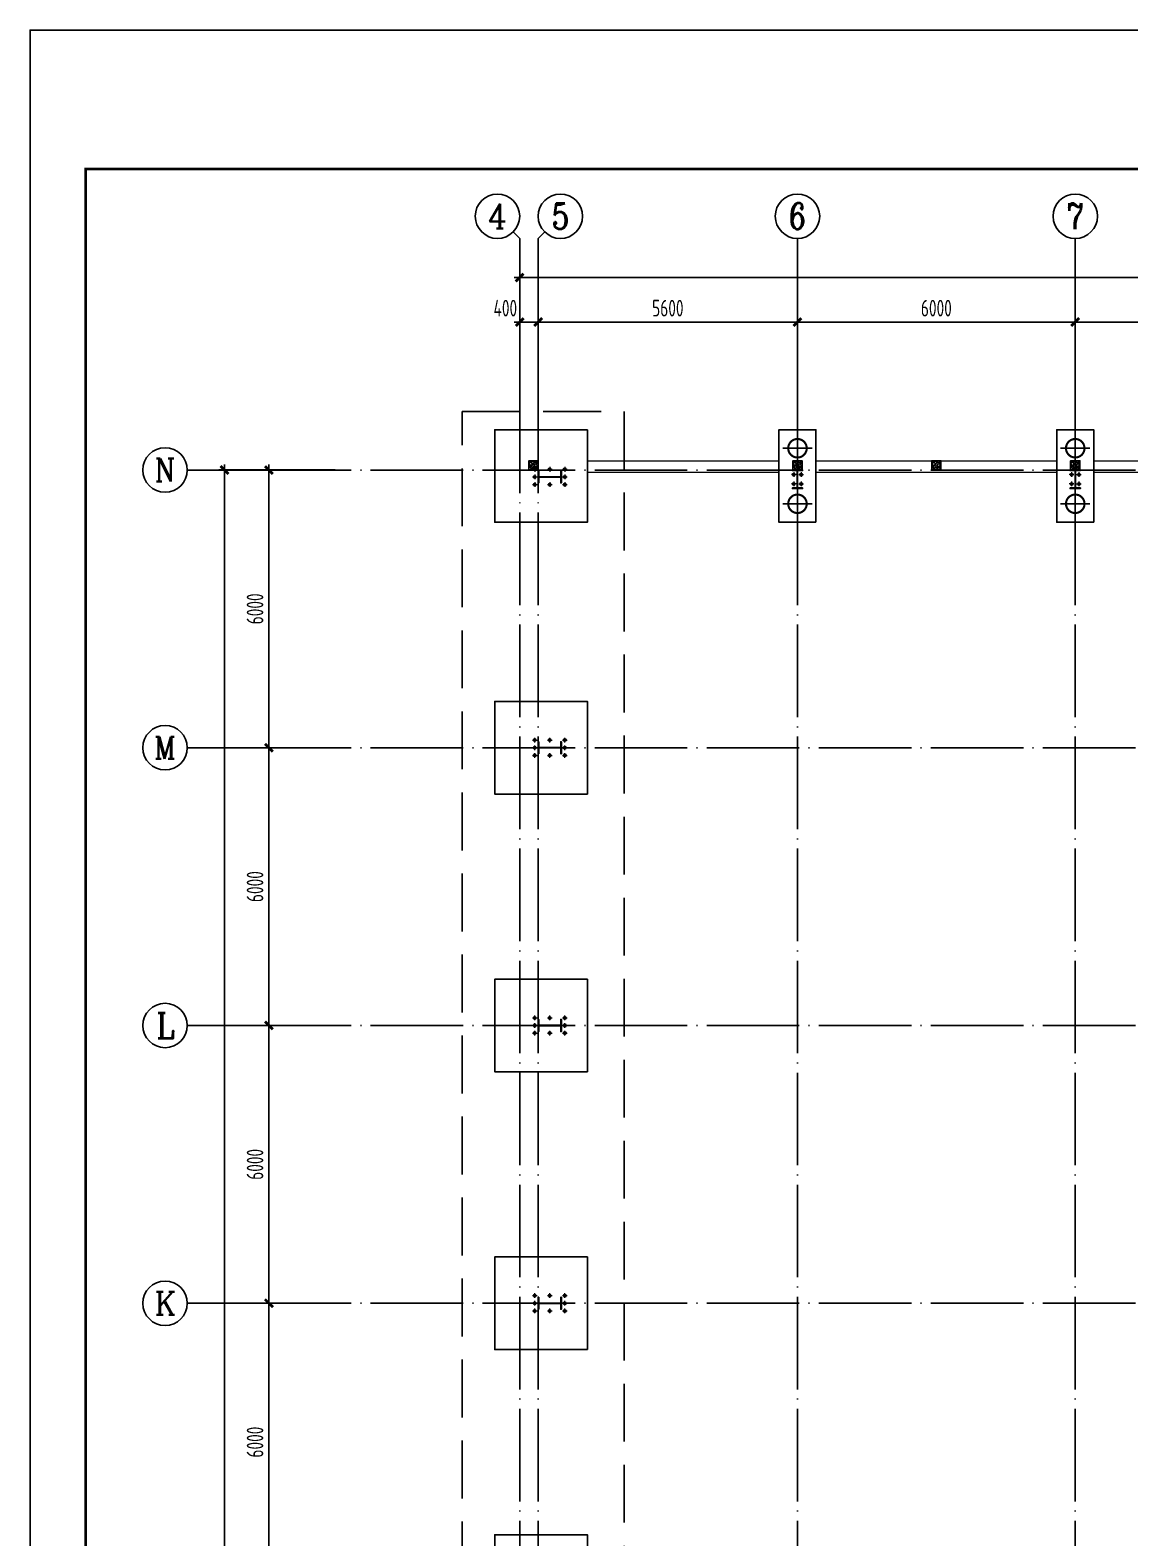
# Model space of a CAD drawing. Extents: x -1389621 to 57380, y -92505 to 283644.
# Drawn here: x -1314052 to -1290299, y 216049 to 248618 of the extents above; entities that cross this region are included whole.
import ezdxf
from ezdxf.enums import TextEntityAlignment as Align

# ---------------------------------------------------------------- set-up
doc = ezdxf.new("R2010")
doc.units = 0
doc.header["$LTSCALE"] = 100
doc.header["$MEASUREMENT"] = 0
for name, pattern in [('CENTERX2', [101.6, 63.5, -12.7, 12.7, -12.7]), ('DASH', [0.35, 0.25, -0.1]), ('DOTE', [2.42, 2, -0.2, 0.02, -0.2])]:
    doc.linetypes.add(name, pattern=pattern)
doc.layers.get('0').update_dxf_attribs({"linetype": 'CONTINUOUS'})
doc.layers.get('Defpoints').update_dxf_attribs({"linetype": 'CONTINUOUS'})
for name, color, linetype in [('11000', 4, 'CONTINUOUS'), ('708', 2, 'CONTINUOUS'), ('AXIS', 3, 'CONTINUOUS'), ('AXIS_TEXT', 7, 'CONTINUOUS'), ('BORDER', 7, 'CONTINUOUS'), ('DIM', 3, 'CONTINUOUS'), ('DOTE', 1, 'DOTE'), ('单桩', 6, 'CONTINUOUS'), ('承台', 2, 'CONTINUOUS'), ('柱子', 3, 'CONTINUOUS'), ('标注', 4, 'CONTINUOUS')]:
    doc.layers.add(name, color=color, linetype=linetype)
doc.layers.add('HATCH', color=254, linetype='CONTINUOUS', lineweight=0)
doc.layers.add('轴线', color=1, linetype='CENTERX2', lineweight=13)
doc.styles.add('_TCH_AXIS', font='COMPLEX', dxfattribs={"bigfont": 'GBCBIG'})
doc.styles.add('COMPLEX', font='COMPLEX')
doc.styles.add('DIM_FONT', font='SIMPLEX', dxfattribs={"width": 0.7, "bigfont": 'GBCBIG'})
doc.styles.add('TSSD_Dimension', font='tssdeng.shx', dxfattribs={"width": 0.7, "bigfont": 'hztxt.shx'})
doc.dimstyles.new('TSSD_100_100', dxfattribs={"dimtxt": 300, "dimasz": 100, "dimexe": 100, "dimexo": 250, "dimgap": 100, "dimtad": 1, "dimdec": 0, "dimzin": 0, "dimdsep": 46, "dimtxsty": 'TSSD_Dimension', "dimblk": 'ARCHTICK', "dimblk1": 'ARCHTICK', "dimblk2": 'ARCHTICK', "dimcen": 0, "dimdle": 100, "dimclrt": 7, "dimadec": 0, "dimazin": 0, "dimtfac": 1, "dimtdec": 0, "dimtix": 1, "dimtmove": 2, "dimatfit": 3, "dimfxl": 0, "dimtolj": 1, "dimtzin": 0, "dimarcsym": 0})

# ---------------------------------------------------------------- blocks, each defined once
blk = doc.blocks.new('_ArchTick')
at = {"color": 0, "linetype": 'ByBlock'}
blk.add_lwpolyline([(-0.71, -0.71, 0.5, 0.5, 0), (0.71, 0.71, 0.5, 0.5, 0)], format="xyseb", dxfattribs=at)
blk = doc.blocks.new('*D1602')
at = {"layer": 'Defpoints', "color": 0, "ltscale": 100}
for p in [(-1308894, 221117), (-1307400, 221117), (-1307400, 215117)]:
    blk.add_point(p, dxfattribs=at)
at = {"layer": 'DIM', "color": 0, "lineweight": -2, "ltscale": 100}
for p, q in [((-1308894, 214997), (-1308894, 221237)), ((-1307700, 221117), (-1309014, 221117)), ((-1307700, 215117), (-1309014, 215117))]:
    blk.add_line(p, q, dxfattribs=at)
at = {"layer": 'DIM', "color": 0, "lineweight": -2, "ltscale": 100, "xscale": 120, "yscale": 120, "zscale": 120}
for p, rotation in [((-1308894, 221117), 90), ((-1308894, 215117), 270)]:
    blk.add_blockref('_ArchTick', p, dxfattribs=dict(at, rotation=rotation))
at = {"layer": 'DIM', "color": 7, "ltscale": 100, "insert": (-1309194, 218117), "char_height": 360, "attachment_point": 5, "rotation": 90, "style": 'TSSD_Dimension'}
blk.add_mtext('\\A1;6000', dxfattribs=at)
blk = doc.blocks.new('*D1603')
at = {"layer": 'Defpoints', "color": 0, "ltscale": 100}
for p in [(-1308894, 227117), (-1307400, 227117), (-1307400, 221117)]:
    blk.add_point(p, dxfattribs=at)
at = {"layer": 'DIM', "color": 0, "lineweight": -2, "ltscale": 100}
for p, q in [((-1307700, 227117), (-1309014, 227117)), ((-1308894, 220997), (-1308894, 227237)), ((-1307700, 221117), (-1309014, 221117))]:
    blk.add_line(p, q, dxfattribs=at)
at = {"layer": 'DIM', "color": 0, "lineweight": -2, "ltscale": 100, "xscale": 120, "yscale": 120, "zscale": 120}
for p, rotation in [((-1308894, 227117), 90), ((-1308894, 221117), 270)]:
    blk.add_blockref('_ArchTick', p, dxfattribs=dict(at, rotation=rotation))
at = {"layer": 'DIM', "color": 7, "ltscale": 100, "insert": (-1309194, 224117), "char_height": 360, "attachment_point": 5, "rotation": 90, "style": 'TSSD_Dimension'}
blk.add_mtext('\\A1;6000', dxfattribs=at)
blk = doc.blocks.new('*D1604')
at = {"layer": 'Defpoints', "color": 0, "ltscale": 100}
for p in [(-1308894, 233117), (-1307400, 233117), (-1307400, 227117)]:
    blk.add_point(p, dxfattribs=at)
at = {"layer": 'DIM', "color": 0, "lineweight": -2, "ltscale": 100}
for p, q in [((-1308894, 226997), (-1308894, 233237)), ((-1307700, 233117), (-1309014, 233117)), ((-1307700, 227117), (-1309014, 227117))]:
    blk.add_line(p, q, dxfattribs=at)
at = {"layer": 'DIM', "color": 0, "lineweight": -2, "ltscale": 100, "xscale": 120, "yscale": 120, "zscale": 120}
for p, rotation in [((-1308894, 233117), 90), ((-1308894, 227117), 270)]:
    blk.add_blockref('_ArchTick', p, dxfattribs=dict(at, rotation=rotation))
at = {"layer": 'DIM', "color": 7, "ltscale": 100, "insert": (-1309194, 230117), "char_height": 360, "attachment_point": 5, "rotation": 90, "style": 'TSSD_Dimension'}
blk.add_mtext('\\A1;6000', dxfattribs=at)
blk = doc.blocks.new('*D1605')
at = {"layer": 'Defpoints', "color": 0, "ltscale": 100}
for p in [(-1308894, 239117), (-1307400, 239117), (-1307400, 233117)]:
    blk.add_point(p, dxfattribs=at)
at = {"layer": 'DIM', "color": 0, "lineweight": -2, "ltscale": 100}
for p, q in [((-1307700, 239117), (-1309014, 239117)), ((-1308894, 232997), (-1308894, 239237)), ((-1307700, 233117), (-1309014, 233117))]:
    blk.add_line(p, q, dxfattribs=at)
at = {"layer": 'DIM', "color": 0, "lineweight": -2, "ltscale": 100, "xscale": 120, "yscale": 120, "zscale": 120}
for p, rotation in [((-1308894, 239117), 90), ((-1308894, 233117), 270)]:
    blk.add_blockref('_ArchTick', p, dxfattribs=dict(at, rotation=rotation))
at = {"layer": 'DIM', "color": 7, "ltscale": 100, "insert": (-1309194, 236117), "char_height": 360, "attachment_point": 5, "rotation": 90, "style": 'TSSD_Dimension'}
blk.add_mtext('\\A1;6000', dxfattribs=at)
blk = doc.blocks.new('*D1606')
at = {"layer": 'Defpoints', "color": 0, "ltscale": 100}
for p in [(-1309854, 239117), (-1307160, 239117), (-1307160, 167117)]:
    blk.add_point(p, dxfattribs=at)
at = {"layer": 'DIM', "color": 0, "lineweight": -2, "ltscale": 100}
for p, q in [((-1307460, 239117), (-1309974, 239117)), ((-1309854, 166997), (-1309854, 239237)), ((-1307460, 167117), (-1309974, 167117))]:
    blk.add_line(p, q, dxfattribs=at)
at = {"layer": 'DIM', "color": 0, "lineweight": -2, "ltscale": 100, "xscale": 120, "yscale": 120, "zscale": 120}
for p, rotation in [((-1309854, 239117), 90), ((-1309854, 167117), 270)]:
    blk.add_blockref('_ArchTick', p, dxfattribs=dict(at, rotation=rotation))
at = {"layer": 'DIM', "color": 7, "ltscale": 100, "insert": (-1310154, 203117), "char_height": 360, "attachment_point": 5, "rotation": 90, "style": 'TSSD_Dimension'}
blk.add_mtext('\\A1;72000', dxfattribs=at)
blk = doc.blocks.new('*D1628')
at = {"layer": 'Defpoints', "color": 0, "ltscale": 100}
for p in [(-1297478, 242313), (-1303078, 240617), (-1297478, 240617)]:
    blk.add_point(p, dxfattribs=at)
at = {"layer": 'DIM', "color": 0, "lineweight": -2, "ltscale": 100}
for p, q in [((-1303078, 240917), (-1303078, 242433)), ((-1297478, 240917), (-1297478, 242433)), ((-1303198, 242313), (-1297358, 242313))]:
    blk.add_line(p, q, dxfattribs=at)
at = {"layer": 'DIM', "color": 0, "lineweight": -2, "ltscale": 100, "xscale": 120, "yscale": 120, "zscale": 120, "rotation": 180}
blk.add_blockref('_ArchTick', (-1303078, 242313), dxfattribs=at)
at = {"layer": 'DIM', "color": 0, "lineweight": -2, "ltscale": 100, "xscale": 120, "yscale": 120, "zscale": 120}
blk.add_blockref('_ArchTick', (-1297478, 242313), dxfattribs=at)
at = {"layer": 'DIM', "color": 7, "ltscale": 100, "insert": (-1300278, 242613), "char_height": 360, "attachment_point": 5, "style": 'TSSD_Dimension'}
blk.add_mtext('\\A1;5600', dxfattribs=at)
blk = doc.blocks.new('*D1629')
at = {"layer": 'Defpoints', "color": 0, "ltscale": 100}
for p in [(-1291478, 242313), (-1297478, 240617), (-1291478, 240617)]:
    blk.add_point(p, dxfattribs=at)
at = {"layer": 'DIM', "color": 0, "lineweight": -2, "ltscale": 100}
for p, q in [((-1297478, 240917), (-1297478, 242433)), ((-1291478, 240917), (-1291478, 242433)), ((-1297598, 242313), (-1291358, 242313))]:
    blk.add_line(p, q, dxfattribs=at)
at = {"layer": 'DIM', "color": 0, "lineweight": -2, "ltscale": 100, "xscale": 120, "yscale": 120, "zscale": 120, "rotation": 180}
blk.add_blockref('_ArchTick', (-1297478, 242313), dxfattribs=at)
at = {"layer": 'DIM', "color": 0, "lineweight": -2, "ltscale": 100, "xscale": 120, "yscale": 120, "zscale": 120}
blk.add_blockref('_ArchTick', (-1291478, 242313), dxfattribs=at)
at = {"layer": 'DIM', "color": 7, "ltscale": 100, "insert": (-1294478, 242613), "char_height": 360, "attachment_point": 5, "style": 'TSSD_Dimension'}
blk.add_mtext('\\A1;6000', dxfattribs=at)
blk = doc.blocks.new('*D1630')
at = {"layer": 'Defpoints', "color": 0, "ltscale": 100}
for p in [(-1285478, 242313), (-1291478, 240617), (-1285478, 240617)]:
    blk.add_point(p, dxfattribs=at)
at = {"layer": 'DIM', "color": 0, "lineweight": -2, "ltscale": 100}
for p, q in [((-1291478, 240917), (-1291478, 242433)), ((-1285478, 240917), (-1285478, 242433)), ((-1291598, 242313), (-1285358, 242313))]:
    blk.add_line(p, q, dxfattribs=at)
at = {"layer": 'DIM', "color": 0, "lineweight": -2, "ltscale": 100, "xscale": 120, "yscale": 120, "zscale": 120, "rotation": 180}
blk.add_blockref('_ArchTick', (-1291478, 242313), dxfattribs=at)
at = {"layer": 'DIM', "color": 0, "lineweight": -2, "ltscale": 100, "xscale": 120, "yscale": 120, "zscale": 120}
blk.add_blockref('_ArchTick', (-1285478, 242313), dxfattribs=at)
at = {"layer": 'DIM', "color": 7, "ltscale": 100, "insert": (-1288478, 242613), "char_height": 360, "attachment_point": 5, "style": 'TSSD_Dimension'}
blk.add_mtext('\\A1;6000', dxfattribs=at)
blk = doc.blocks.new('*D1634')
at = {"layer": 'Defpoints', "color": 0, "ltscale": 100}
for p in [(-1267478, 243273), (-1303478, 240377), (-1267478, 240377)]:
    blk.add_point(p, dxfattribs=at)
at = {"layer": 'DIM', "color": 0, "lineweight": -2, "ltscale": 100}
for p, q in [((-1303478, 240677), (-1303478, 243393)), ((-1267478, 240677), (-1267478, 243393)), ((-1303598, 243273), (-1267358, 243273))]:
    blk.add_line(p, q, dxfattribs=at)
at = {"layer": 'DIM', "color": 0, "lineweight": -2, "ltscale": 100, "xscale": 120, "yscale": 120, "zscale": 120, "rotation": 180}
blk.add_blockref('_ArchTick', (-1303478, 243273), dxfattribs=at)
at = {"layer": 'DIM', "color": 0, "lineweight": -2, "ltscale": 100, "xscale": 120, "yscale": 120, "zscale": 120}
blk.add_blockref('_ArchTick', (-1267478, 243273), dxfattribs=at)
at = {"layer": 'DIM', "color": 7, "ltscale": 100, "insert": (-1285478, 243573), "char_height": 360, "attachment_point": 5, "style": 'TSSD_Dimension'}
blk.add_mtext('\\A1;36000', dxfattribs=at)
blk = doc.blocks.new('_AXISO')
blk.add_circle((0, 0), 0.5)
at = {"layer": 'AXIS_TEXT', "style": 'COMPLEX', "width": 1.041667}
blk.add_attdef('A', text='', height=0.56, dxfattribs=at).set_placement((-0.25, -0.28), (0.25, -0.28), align=Align.FIT)
blk = doc.blocks.new('*D1636')
at = {"layer": 'Defpoints', "color": 0, "ltscale": 100}
for p in [(-1303078, 242313), (-1303478, 240617), (-1303078, 240617)]:
    blk.add_point(p, dxfattribs=at)
at = {"layer": 'DIM', "color": 0, "lineweight": -2, "ltscale": 100}
for p, q in [((-1303478, 240917), (-1303478, 242433)), ((-1303078, 240917), (-1303078, 242433)), ((-1303598, 242313), (-1302958, 242313))]:
    blk.add_line(p, q, dxfattribs=at)
at = {"layer": 'DIM', "color": 0, "lineweight": -2, "ltscale": 100, "xscale": 120, "yscale": 120, "zscale": 120, "rotation": 180}
blk.add_blockref('_ArchTick', (-1303478, 242313), dxfattribs=at)
at = {"layer": 'DIM', "color": 0, "lineweight": -2, "ltscale": 100, "xscale": 120, "yscale": 120, "zscale": 120}
blk.add_blockref('_ArchTick', (-1303078, 242313), dxfattribs=at)
at = {"layer": 'DIM', "color": 7, "ltscale": 100, "insert": (-1303788, 242613), "char_height": 360, "attachment_point": 5, "style": 'TSSD_Dimension'}
blk.add_mtext('\\A1;400', dxfattribs=at)
blk = doc.blocks.new('U_B0HTE')
at = {"layer": '单桩'}
for p, q in [((-269.25, 0), (269.25, 0)), ((0, 269.25), (0, -269.25))]:
    blk.add_line(p, q, dxfattribs=at)
at = {"layer": '单桩', "const_width": 38.5}
blk.add_lwpolyline([(-169.25, 0, 1), (169.25, 0, 1)], format="xyb", close=True, dxfattribs=at)
at = {"style": 'DIM_FONT', "width": 0.8, "flags": 9}
for tag in ['YSIZE', 'XSIZE']:
    blk.add_attdef(tag, (0, 0), '', height=0.5, dxfattribs=at)

msp = doc.modelspace()

# ---------------------------------------------------------------- hatches: boundary and pattern name
h = msp.add_hatch(color=256)
edge = h.paths.add_edge_path()
edge.add_arc((-1303152.845, 239131.717), 26, 0, 360)
h = msp.add_hatch(color=256)
edge = h.paths.add_edge_path()
edge.add_arc((-1302827.845, 239131.717), 26, 0, 360)
h = msp.add_hatch(color=256)
edge = h.paths.add_edge_path()
edge.add_arc((-1302502.845, 239131.717), 26, 0, 360)
h = msp.add_hatch(color=256)
edge = h.paths.add_edge_path()
edge.add_arc((-1303152.845, 238966.717), 26, 0, 360)
h = msp.add_hatch(color=256)
edge = h.paths.add_edge_path()
edge.add_arc((-1303152.845, 238801.717), 26, 0, 360)
h = msp.add_hatch(color=256)
edge = h.paths.add_edge_path()
edge.add_arc((-1302827.845, 238801.717), 26, 0, 360)
h = msp.add_hatch(color=256)
edge = h.paths.add_edge_path()
edge.add_arc((-1302502.845, 238966.717), 26, 0, 360)
h = msp.add_hatch(color=256)
edge = h.paths.add_edge_path()
edge.add_arc((-1302502.845, 238801.717), 26, 0, 360)
h = msp.add_hatch(color=256)
edge = h.paths.add_edge_path()
edge.add_arc((-1297557.845, 239016.717), 26, 0, 360)
h = msp.add_hatch(color=256)
edge = h.paths.add_edge_path()
edge.add_arc((-1297557.845, 238816.717), 26, 0, 360)
h = msp.add_hatch(color=256)
edge = h.paths.add_edge_path()
edge.add_arc((-1297397.845, 239016.717), 26, 0, 360)
h = msp.add_hatch(color=256)
edge = h.paths.add_edge_path()
edge.add_arc((-1297397.845, 238816.717), 26, 0, 360)
h = msp.add_hatch(color=256)
edge = h.paths.add_edge_path()
edge.add_arc((-1291557.845, 239016.717), 26, 0, 360)
h = msp.add_hatch(color=256)
edge = h.paths.add_edge_path()
edge.add_arc((-1291557.845, 238816.717), 26, 0, 360)
h = msp.add_hatch(color=256)
edge = h.paths.add_edge_path()
edge.add_arc((-1291397.845, 239016.717), 26, 0, 360)
h = msp.add_hatch(color=256)
edge = h.paths.add_edge_path()
edge.add_arc((-1291397.845, 238816.717), 26, 0, 360)
h = msp.add_hatch(color=256)
edge = h.paths.add_edge_path()
edge.add_arc((-1303152.845, 233281.717), 26, 0, 360)
h = msp.add_hatch(color=256)
edge = h.paths.add_edge_path()
edge.add_arc((-1302827.845, 233281.717), 26, 0, 360)
h = msp.add_hatch(color=256)
edge = h.paths.add_edge_path()
edge.add_arc((-1302502.845, 233281.717), 26, 0, 360)
h = msp.add_hatch(color=256)
edge = h.paths.add_edge_path()
edge.add_arc((-1303152.845, 233116.717), 26, 0, 360)
h = msp.add_hatch(color=256)
edge = h.paths.add_edge_path()
edge.add_arc((-1303152.845, 232951.717), 26, 0, 360)
h = msp.add_hatch(color=256)
edge = h.paths.add_edge_path()
edge.add_arc((-1302827.845, 232951.717), 26, 0, 360)
h = msp.add_hatch(color=256)
edge = h.paths.add_edge_path()
edge.add_arc((-1302502.845, 233116.717), 26, 0, 360)
h = msp.add_hatch(color=256)
edge = h.paths.add_edge_path()
edge.add_arc((-1302502.845, 232951.717), 26, 0, 360)
h = msp.add_hatch(color=256)
edge = h.paths.add_edge_path()
edge.add_arc((-1303152.845, 227281.717), 26, 0, 360)
h = msp.add_hatch(color=256)
edge = h.paths.add_edge_path()
edge.add_arc((-1303152.845, 227116.717), 26, 0, 360)
h = msp.add_hatch(color=256)
edge = h.paths.add_edge_path()
edge.add_arc((-1302827.845, 227281.717), 26, 0, 360)
h = msp.add_hatch(color=256)
edge = h.paths.add_edge_path()
edge.add_arc((-1302502.845, 227281.717), 26, 0, 360)
h = msp.add_hatch(color=256)
edge = h.paths.add_edge_path()
edge.add_arc((-1302502.845, 227116.717), 26, 0, 360)
h = msp.add_hatch(color=256)
edge = h.paths.add_edge_path()
edge.add_arc((-1303152.845, 226951.717), 26, 0, 360)
h = msp.add_hatch(color=256)
edge = h.paths.add_edge_path()
edge.add_arc((-1302827.845, 226951.717), 26, 0, 360)
h = msp.add_hatch(color=256)
edge = h.paths.add_edge_path()
edge.add_arc((-1302502.845, 226951.717), 26, 0, 360)
h = msp.add_hatch(color=256)
edge = h.paths.add_edge_path()
edge.add_arc((-1303152.845, 221281.717), 26, 0, 360)
h = msp.add_hatch(color=256)
edge = h.paths.add_edge_path()
edge.add_arc((-1302827.845, 221281.717), 26, 0, 360)
h = msp.add_hatch(color=256)
edge = h.paths.add_edge_path()
edge.add_arc((-1302502.845, 221281.717), 26, 0, 360)
h = msp.add_hatch(color=256)
edge = h.paths.add_edge_path()
edge.add_arc((-1303152.845, 221116.717), 26, 0, 360)
h = msp.add_hatch(color=256)
edge = h.paths.add_edge_path()
edge.add_arc((-1303152.845, 220951.717), 26, 0, 360)
h = msp.add_hatch(color=256)
edge = h.paths.add_edge_path()
edge.add_arc((-1302827.845, 220951.717), 26, 0, 360)
h = msp.add_hatch(color=256)
edge = h.paths.add_edge_path()
edge.add_arc((-1302502.845, 221116.717), 26, 0, 360)
h = msp.add_hatch(color=256)
edge = h.paths.add_edge_path()
edge.add_arc((-1302502.845, 220951.717), 26, 0, 360)
at = {"layer": 'HATCH'}
h = msp.add_hatch(dxfattribs=at)
h.set_pattern_fill('ARMORED', color=256, scale=10, style=0)
h.set_pattern_definition([(50, (-676080.907, 272042.854), (71.726018, -6.2752135), [7.5, -82.5]), (355, (-676080.91, 272042.854), (-13.875133, 75.219213), [6, -66]), (100.4514, (-676074.93, 272042.33), (57.850938, 68.943954), [6.374019, -70.114211]), (46.1842, (-676080.91, 272062.85), (106.724105, -16.551901), [11.25, -123.75]), (96.6356, (-676072.01, 272061.48), (93.46627, 97.411787), [9.561029, -105.1713]), (351.1842, (-676080.91, 272062.85), (93.466195, 97.41186), [9, -99]), (21, (-676070.907, 272057.854), (59.690705, -40.261889), [7.5, -82.5]), (326, (-676070.91, 272057.854), (24.331533, 72.5150045), [6, -66]), (71.4514, (-676065.93, 272054.5), (84.022263, 32.25305), [6.374019, -70.114211]), (37.5, (-676080.907, 272042.854), (1.2159855, 33.2893854), [0, -65.2, 0, -67, 0, -66.25]), (7.5, (-676080.907, 272042.854), (26.3069537, 39.4411712), [0, -38.2, 0, -63.7, 0, -25.25]), (327.5, (-676103.207, 272042.854), (53.3822436, -2.2554872), [0, -25, 0, -78, 0, -103.5]), (317.5, (-676113.207, 272042.854), (58.318617, 10.0104982), [0, -32.5, 0, -51.8, 0, -73.5]), (45, (-676080.907, 272042.854), (-35.355339, 35.355339), [])])
h.paths.add_polyline_path([(-1303277.845, 239116.717), (-1303077.845, 239116.717), (-1303077.845, 239316.717), (-1303277.845, 239316.717)])
h = msp.add_hatch(dxfattribs=at)
h.set_pattern_fill('ARMORED', color=256, scale=10, style=0)
h.set_pattern_definition([(50, (-670380.907, 272042.99), (71.726018, -6.2752135), [7.5, -82.5]), (355, (-670380.91, 272042.99), (-13.875133, 75.219213), [6, -66]), (100.4514, (-670374.93, 272042.466), (57.850938, 68.943954), [6.374019, -70.114211]), (46.1842, (-670380.91, 272062.99), (106.724105, -16.551901), [11.25, -123.75]), (96.6356, (-670372.01, 272061.61), (93.46627, 97.411787), [9.561029, -105.1713]), (351.1842, (-670380.91, 272062.99), (93.466195, 97.41186), [9, -99]), (21, (-670370.907, 272057.99), (59.690705, -40.261889), [7.5, -82.5]), (326, (-670370.91, 272057.99), (24.331533, 72.5150045), [6, -66]), (71.4514, (-670365.93, 272054.634), (84.022263, 32.25305), [6.374019, -70.114211]), (37.5, (-670380.907, 272042.99), (1.2159855, 33.2893854), [0, -65.2, 0, -67, 0, -66.25]), (7.5, (-670380.907, 272042.99), (26.3069537, 39.4411712), [0, -38.2, 0, -63.7, 0, -25.25]), (327.5, (-670403.207, 272042.99), (53.3822436, -2.2554872), [0, -25, 0, -78, 0, -103.5]), (317.5, (-670413.207, 272042.99), (58.318617, 10.0104982), [0, -32.5, 0, -51.8, 0, -73.5]), (45, (-670380.907, 272042.99), (-35.355339, 35.355339), [])])
h.paths.add_polyline_path([(-1297577.845, 239116.852), (-1297377.845, 239116.852), (-1297377.845, 239316.852), (-1297577.845, 239316.852)])
h = msp.add_hatch(dxfattribs=at)
h.set_pattern_fill('ARMORED', color=256, scale=10, style=0)
h.set_pattern_definition([(50, (-667380.907, 272042.99), (71.726018, -6.2752135), [7.5, -82.5]), (355, (-667380.91, 272042.99), (-13.875133, 75.219213), [6, -66]), (100.4514, (-667374.93, 272042.466), (57.850938, 68.943954), [6.374019, -70.114211]), (46.1842, (-667380.91, 272062.99), (106.724105, -16.551901), [11.25, -123.75]), (96.6356, (-667372.01, 272061.61), (93.46627, 97.411787), [9.561029, -105.1713]), (351.1842, (-667380.91, 272062.99), (93.466195, 97.41186), [9, -99]), (21, (-667370.907, 272057.99), (59.690705, -40.261889), [7.5, -82.5]), (326, (-667370.91, 272057.99), (24.331533, 72.5150045), [6, -66]), (71.4514, (-667365.93, 272054.634), (84.022263, 32.25305), [6.374019, -70.114211]), (37.5, (-667380.907, 272042.99), (1.2159855, 33.2893854), [0, -65.2, 0, -67, 0, -66.25]), (7.5, (-667380.907, 272042.99), (26.3069537, 39.4411712), [0, -38.2, 0, -63.7, 0, -25.25]), (327.5, (-667403.207, 272042.99), (53.3822436, -2.2554872), [0, -25, 0, -78, 0, -103.5]), (317.5, (-667413.207, 272042.99), (58.318617, 10.0104982), [0, -32.5, 0, -51.8, 0, -73.5]), (45, (-667380.907, 272042.99), (-35.355339, 35.355339), [])])
h.paths.add_polyline_path([(-1294577.845, 239116.852), (-1294377.845, 239116.852), (-1294377.845, 239316.852), (-1294577.845, 239316.852)])
h = msp.add_hatch(dxfattribs=at)
h.set_pattern_fill('ARMORED', color=256, scale=10, style=0)
h.set_pattern_definition([(50, (-664380.907, 272042.99), (71.726018, -6.2752135), [7.5, -82.5]), (355, (-664380.91, 272042.99), (-13.875133, 75.219213), [6, -66]), (100.4514, (-664374.93, 272042.466), (57.850938, 68.943954), [6.374019, -70.114211]), (46.1842, (-664380.91, 272062.99), (106.724105, -16.551901), [11.25, -123.75]), (96.6356, (-664372.01, 272061.61), (93.46627, 97.411787), [9.561029, -105.1713]), (351.1842, (-664380.91, 272062.99), (93.466195, 97.41186), [9, -99]), (21, (-664370.907, 272057.99), (59.690705, -40.261889), [7.5, -82.5]), (326, (-664370.91, 272057.99), (24.331533, 72.5150045), [6, -66]), (71.4514, (-664365.93, 272054.634), (84.022263, 32.25305), [6.374019, -70.114211]), (37.5, (-664380.907, 272042.99), (1.2159855, 33.2893854), [0, -65.2, 0, -67, 0, -66.25]), (7.5, (-664380.907, 272042.99), (26.3069537, 39.4411712), [0, -38.2, 0, -63.7, 0, -25.25]), (327.5, (-664403.207, 272042.99), (53.3822436, -2.2554872), [0, -25, 0, -78, 0, -103.5]), (317.5, (-664413.207, 272042.99), (58.318617, 10.0104982), [0, -32.5, 0, -51.8, 0, -73.5]), (45, (-664380.907, 272042.99), (-35.355339, 35.355339), [])])
h.paths.add_polyline_path([(-1291577.845, 239116.852), (-1291377.845, 239116.852), (-1291377.845, 239316.852), (-1291577.845, 239316.852)])

# ---------------------------------------------------------------- linework, layer by layer
at = {"layer": '11000'}
for centre in [(-1303152.845, 239131.717), (-1302827.845, 239131.717), (-1302502.845, 239131.717), (-1303152.845, 238966.717), (-1303152.845, 238801.717), (-1302827.845, 238801.717), (-1302502.845, 238966.717), (-1302502.845, 238801.717), (-1297557.845, 239016.717), (-1297557.845, 238816.717), (-1297397.845, 239016.717), (-1297397.845, 238816.717), (-1291557.845, 239016.717), (-1291557.845, 238816.717), (-1291397.845, 239016.717), (-1291397.845, 238816.717), (-1303152.845, 233281.717), (-1302827.845, 233281.717), (-1302502.845, 233281.717), (-1303152.845, 233116.717), (-1303152.845, 232951.717), (-1302827.845, 232951.717), (-1302502.845, 233116.717), (-1302502.845, 232951.717), (-1303152.845, 227281.717), (-1303152.845, 227116.717), (-1302827.845, 227281.717), (-1302502.845, 227281.717), (-1302502.845, 227116.717), (-1303152.845, 226951.717), (-1302827.845, 226951.717), (-1302502.845, 226951.717), (-1303152.845, 221281.717), (-1302827.845, 221281.717), (-1302502.845, 221281.717), (-1303152.845, 221116.717), (-1303152.845, 220951.717), (-1302827.845, 220951.717), (-1302502.845, 221116.717), (-1302502.845, 220951.717)]:
    msp.add_circle(centre, 26, dxfattribs=at)
at = {"layer": '708'}
for points in [[(-1303277.845, 239116.717), (-1303077.845, 239116.717), (-1303077.845, 239316.717), (-1303277.845, 239316.717)], [(-1297577.845, 239116.852), (-1297377.845, 239116.852), (-1297377.845, 239316.852), (-1297577.845, 239316.852)], [(-1294577.845, 239116.852), (-1294377.845, 239116.852), (-1294377.845, 239316.852), (-1294577.845, 239316.852)], [(-1291577.845, 239116.852), (-1291377.845, 239116.852), (-1291377.845, 239316.852), (-1291577.845, 239316.852)]]:
    msp.add_lwpolyline(points, close=True, dxfattribs=at)
at = {"layer": 'AXIS'}
for p, q in [((-1303618.434, 244259.196), (-1303477.845, 244118.608)), ((-1303477.845, 240616.717), (-1303477.845, 244118.608)), ((-1302937.256, 244259.196), (-1303077.845, 244118.608)), ((-1303077.845, 240616.717), (-1303077.845, 244118.608)), ((-1297477.845, 240616.717), (-1297477.845, 244118.608)), ((-1291477.845, 240616.717), (-1291477.845, 244118.608)), ((-1307399.842, 239116.717), (-1310657.587, 239116.717)), ((-1307399.842, 233116.717), (-1310657.587, 233116.717)), ((-1307399.842, 227116.717), (-1310657.587, 227116.717)), ((-1307399.842, 221116.717), (-1310657.587, 221116.717))]:
    msp.add_line(p, q, dxfattribs=at)
at = {"layer": 'BORDER'}
msp.add_lwpolyline([(-1314051.508, 147698.469), (-1314051.508, 248618.469), (-1242771.508, 248618.469), (-1242771.508, 147698.469)], close=True, dxfattribs=at)
at = {"layer": 'BORDER', "const_width": 60}
msp.add_lwpolyline([(-1312851.508, 148898.469), (-1312851.508, 245618.469), (-1243971.508, 245618.469), (-1243971.508, 148898.469)], close=True, dxfattribs=at)
at = {"layer": 'DOTE', "linetype": 'DOTE', "ltscale": 10}
for p, q in [((-1303477.845, 240616.717), (-1303477.845, 165616.717)), ((-1303077.845, 240616.717), (-1303077.845, 165616.717)), ((-1297477.845, 240616.717), (-1297477.845, 165616.717)), ((-1291477.845, 240616.717), (-1291477.845, 165616.717)), ((-1265977.845, 239116.717), (-1307399.842, 239116.717)), ((-1265977.845, 233116.717), (-1307399.842, 233116.717)), ((-1265977.845, 227116.717), (-1307399.842, 227116.717)), ((-1265977.845, 221116.717), (-1307399.842, 221116.717))]:
    msp.add_line(p, q, dxfattribs=at)
at = {"layer": 'HATCH', "ltscale": 100}
for p, q in [((-1302015.015, 239316.717), (-1297877.845, 239316.717)), ((-1302015.015, 239066.717), (-1297877.845, 239066.717)), ((-1297077.845, 239316.717), (-1291877.845, 239316.717)), ((-1297077.845, 239066.717), (-1291877.845, 239066.717)), ((-1291077.845, 239316.717), (-1286745.499, 239316.717)), ((-1291077.845, 239066.717), (-1286917.076, 239066.717))]:
    msp.add_line(p, q, dxfattribs=at)
at = {"layer": '承台'}
for points in [[(-1302015.015, 239986.717), (-1304015.015, 239986.717), (-1304015.015, 237986.717), (-1302015.015, 237986.717), (-1302015.015, 239986.717)], [(-1297077.845, 237986.717), (-1297077.845, 239986.717), (-1297877.845, 239986.717), (-1297877.845, 237986.717), (-1297077.845, 237986.717)], [(-1291077.845, 237986.717), (-1291077.845, 239986.717), (-1291877.845, 239986.717), (-1291877.845, 237986.717), (-1291077.845, 237986.717)], [(-1302015.015, 232116.717), (-1304015.015, 232116.717), (-1304015.015, 234116.717), (-1302015.015, 234116.717), (-1302015.015, 232116.717)], [(-1302015.015, 226116.717), (-1304015.015, 226116.717), (-1304015.015, 228116.717), (-1302015.015, 228116.717), (-1302015.015, 226116.717)], [(-1302015.015, 220116.717), (-1304015.015, 220116.717), (-1304015.015, 222116.717), (-1302015.015, 222116.717), (-1302015.015, 220116.717)], [(-1302015.015, 214116.717), (-1304015.015, 214116.717), (-1304015.015, 216116.717), (-1302015.015, 216116.717), (-1302015.015, 214116.717)]]:
    msp.add_lwpolyline(points, dxfattribs=at)
at = {"layer": '柱子', "ltscale": 100}
for points in [[(-1303065.845, 238970.717), (-1303065.845, 239096.717), (-1303077.845, 239096.717), (-1303077.845, 238836.717), (-1303065.845, 238836.717), (-1303065.845, 238962.717), (-1302589.845, 238962.717), (-1302589.845, 238836.717), (-1302577.845, 238836.717), (-1302577.845, 239096.717), (-1302589.845, 239096.717), (-1302589.845, 238970.717)], [(-1297473.845, 238728.717), (-1297367.845, 238728.717), (-1297367.845, 238716.717), (-1297587.845, 238716.717), (-1297587.845, 238728.717), (-1297481.845, 238728.717), (-1297481.845, 239104.717), (-1297587.845, 239104.717), (-1297587.845, 239116.717), (-1297367.845, 239116.717), (-1297367.845, 239104.717), (-1297473.845, 239104.717)], [(-1297473.845, 239104.717), (-1297367.845, 239104.717), (-1297367.845, 239116.717), (-1297587.845, 239116.717), (-1297587.845, 239104.717), (-1297481.845, 239104.717), (-1297481.845, 238728.717), (-1297587.845, 238728.717), (-1297587.845, 238716.717), (-1297367.845, 238716.717), (-1297367.845, 238728.717), (-1297473.845, 238728.717)], [(-1291473.845, 238728.717), (-1291367.845, 238728.717), (-1291367.845, 238716.717), (-1291587.845, 238716.717), (-1291587.845, 238728.717), (-1291481.845, 238728.717), (-1291481.845, 239104.717), (-1291587.845, 239104.717), (-1291587.845, 239116.717), (-1291367.845, 239116.717), (-1291367.845, 239104.717), (-1291473.845, 239104.717)], [(-1291473.845, 239104.717), (-1291367.845, 239104.717), (-1291367.845, 239116.717), (-1291587.845, 239116.717), (-1291587.845, 239104.717), (-1291481.845, 239104.717), (-1291481.845, 238728.717), (-1291587.845, 238728.717), (-1291587.845, 238716.717), (-1291367.845, 238716.717), (-1291367.845, 238728.717), (-1291473.845, 238728.717)], [(-1303065.845, 233112.717), (-1303065.845, 232986.717), (-1303077.845, 232986.717), (-1303077.845, 233246.717), (-1303065.845, 233246.717), (-1303065.845, 233120.717), (-1302589.845, 233120.717), (-1302589.845, 233246.717), (-1302577.845, 233246.717), (-1302577.845, 232986.717), (-1302589.845, 232986.717), (-1302589.845, 233112.717)], [(-1303065.845, 227112.717), (-1303065.845, 226986.717), (-1303077.845, 226986.717), (-1303077.845, 227246.717), (-1303065.845, 227246.717), (-1303065.845, 227120.717), (-1302589.845, 227120.717), (-1302589.845, 227246.717), (-1302577.845, 227246.717), (-1302577.845, 226986.717), (-1302589.845, 226986.717), (-1302589.845, 227112.717)], [(-1303065.845, 221112.717), (-1303065.845, 220986.717), (-1303077.845, 220986.717), (-1303077.845, 221246.717), (-1303065.845, 221246.717), (-1303065.845, 221120.717), (-1302589.845, 221120.717), (-1302589.845, 221246.717), (-1302577.845, 221246.717), (-1302577.845, 220986.717), (-1302589.845, 220986.717), (-1302589.845, 221112.717)]]:
    msp.add_lwpolyline(points, close=True, dxfattribs=at)
at = {"layer": '标注', "linetype": 'DASH', "ltscale": 50}
msp.add_lwpolyline([(-1304721.292, 240377.801), (-1301217.941, 240377.801), (-1301217.941, 166150.517), (-1304721.292, 166150.517)], close=True, dxfattribs=at)
at = {"layer": '轴线'}
for p, q in [((-1303203.845, 239131.717), (-1303101.845, 239131.717)), ((-1303152.845, 239182.717), (-1303152.845, 239080.717)), ((-1302878.845, 239131.717), (-1302776.845, 239131.717)), ((-1302827.845, 239182.717), (-1302827.845, 239080.717)), ((-1302553.845, 239131.717), (-1302451.845, 239131.717)), ((-1302502.845, 239182.717), (-1302502.845, 239080.717)), ((-1297557.845, 239067.717), (-1297557.845, 238965.717)), ((-1297397.845, 239067.717), (-1297397.845, 238965.717)), ((-1291557.845, 239067.717), (-1291557.845, 238965.717)), ((-1291397.845, 239067.717), (-1291397.845, 238965.717)), ((-1303203.845, 238966.717), (-1303101.845, 238966.717)), ((-1303203.845, 238801.717), (-1303101.845, 238801.717)), ((-1303152.845, 239017.717), (-1303152.845, 238915.717)), ((-1303152.845, 238852.717), (-1303152.845, 238750.717)), ((-1302878.845, 238801.717), (-1302776.845, 238801.717)), ((-1302827.845, 238852.717), (-1302827.845, 238750.717)), ((-1302553.845, 238966.717), (-1302451.845, 238966.717)), ((-1302553.845, 238801.717), (-1302451.845, 238801.717)), ((-1302502.845, 239017.717), (-1302502.845, 238915.717)), ((-1302502.845, 238852.717), (-1302502.845, 238750.717)), ((-1297506.845, 239016.717), (-1297608.845, 239016.717)), ((-1297506.845, 238816.717), (-1297608.845, 238816.717)), ((-1297557.845, 238867.717), (-1297557.845, 238765.717)), ((-1297448.845, 239016.717), (-1297346.845, 239016.717)), ((-1297448.845, 238816.717), (-1297346.845, 238816.717)), ((-1297397.845, 238867.717), (-1297397.845, 238765.717)), ((-1291506.845, 239016.717), (-1291608.845, 239016.717)), ((-1291506.845, 238816.717), (-1291608.845, 238816.717)), ((-1291557.845, 238867.717), (-1291557.845, 238765.717)), ((-1291448.845, 239016.717), (-1291346.845, 239016.717)), ((-1291448.845, 238816.717), (-1291346.845, 238816.717)), ((-1291397.845, 238867.717), (-1291397.845, 238765.717)), ((-1303203.845, 233281.717), (-1303101.845, 233281.717)), ((-1303152.845, 233230.717), (-1303152.845, 233332.717)), ((-1302878.845, 233281.717), (-1302776.845, 233281.717)), ((-1302827.845, 233230.717), (-1302827.845, 233332.717)), ((-1302553.845, 233281.717), (-1302451.845, 233281.717)), ((-1302502.845, 233230.717), (-1302502.845, 233332.717)), ((-1303203.845, 233116.717), (-1303101.845, 233116.717)), ((-1303203.845, 232951.717), (-1303101.845, 232951.717)), ((-1303152.845, 233065.717), (-1303152.845, 233167.717)), ((-1303152.845, 232900.717), (-1303152.845, 233002.717)), ((-1302878.845, 232951.717), (-1302776.845, 232951.717)), ((-1302827.845, 232900.717), (-1302827.845, 233002.717)), ((-1302553.845, 233116.717), (-1302451.845, 233116.717)), ((-1302553.845, 232951.717), (-1302451.845, 232951.717)), ((-1302502.845, 233065.717), (-1302502.845, 233167.717)), ((-1302502.845, 232900.717), (-1302502.845, 233002.717)), ((-1303203.845, 227281.717), (-1303101.845, 227281.717)), ((-1303203.845, 227116.717), (-1303101.845, 227116.717)), ((-1303152.845, 227230.717), (-1303152.845, 227332.717)), ((-1303152.845, 227065.717), (-1303152.845, 227167.717)), ((-1302878.845, 227281.717), (-1302776.845, 227281.717)), ((-1302827.845, 227230.717), (-1302827.845, 227332.717)), ((-1302553.845, 227281.717), (-1302451.845, 227281.717)), ((-1302553.845, 227116.717), (-1302451.845, 227116.717)), ((-1302502.845, 227230.717), (-1302502.845, 227332.717)), ((-1302502.845, 227065.717), (-1302502.845, 227167.717)), ((-1303203.845, 226951.717), (-1303101.845, 226951.717)), ((-1303152.845, 226900.717), (-1303152.845, 227002.717)), ((-1302878.845, 226951.717), (-1302776.845, 226951.717)), ((-1302827.845, 226900.717), (-1302827.845, 227002.717)), ((-1302553.845, 226951.717), (-1302451.845, 226951.717)), ((-1302502.845, 226900.717), (-1302502.845, 227002.717)), ((-1303203.845, 221281.717), (-1303101.845, 221281.717)), ((-1303152.845, 221230.717), (-1303152.845, 221332.717)), ((-1303152.845, 221065.717), (-1303152.845, 221167.717)), ((-1302878.845, 221281.717), (-1302776.845, 221281.717)), ((-1302827.845, 221230.717), (-1302827.845, 221332.717)), ((-1302553.845, 221281.717), (-1302451.845, 221281.717)), ((-1302502.845, 221230.717), (-1302502.845, 221332.717)), ((-1302502.845, 221065.717), (-1302502.845, 221167.717)), ((-1303203.845, 221116.717), (-1303101.845, 221116.717)), ((-1303203.845, 220951.717), (-1303101.845, 220951.717)), ((-1303152.845, 220900.717), (-1303152.845, 221002.717)), ((-1302878.845, 220951.717), (-1302776.845, 220951.717)), ((-1302827.845, 220900.717), (-1302827.845, 221002.717)), ((-1302553.845, 221116.717), (-1302451.845, 221116.717)), ((-1302553.845, 220951.717), (-1302451.845, 220951.717)), ((-1302502.845, 220900.717), (-1302502.845, 221002.717))]:
    msp.add_line(p, q, dxfattribs=at)

# ---------------------------------------------------------------- block references
at = {"layer": 'AXIS'}
ref = msp.add_blockref('_AXISO', (-1303957.845, 244598.608), dxfattribs=dict(at, xscale=960, yscale=960, zscale=960))
ref.add_attrib('A', '4', dxfattribs={"layer": 'AXIS_TEXT', "ltscale": 0.5, "height": 534.53, "style": '_TCH_AXIS'}).set_placement((-1304161.476, 244331.343), (-1303754.215, 244331.343), align=Align.FIT)
ref = msp.add_blockref('_AXISO', (-1302597.845, 244598.608), dxfattribs=dict(at, xscale=960, yscale=960, zscale=960))
ref.add_attrib('A', '5', dxfattribs={"layer": 'AXIS_TEXT', "ltscale": 0.5, "height": 559.138, "style": '_TCH_AXIS'}).set_placement((-1302784.224, 244319.039), (-1302411.466, 244319.039), align=Align.FIT)
ref = msp.add_blockref('_AXISO', (-1297477.845, 244598.608), dxfattribs=dict(at, xscale=960, yscale=960, zscale=960))
ref.add_attrib('A', '6', dxfattribs={"layer": 'AXIS_TEXT', "ltscale": 0.5, "height": 559.138, "style": '_TCH_AXIS'}).set_placement((-1297664.224, 244319.039), (-1297291.466, 244319.039), align=Align.FIT)
ref = msp.add_blockref('_AXISO', (-1291477.845, 244598.608), dxfattribs=dict(at, xscale=960, yscale=960, zscale=960))
ref.add_attrib('A', '7', dxfattribs={"layer": 'AXIS_TEXT', "ltscale": 0.5, "height": 559.138, "style": '_TCH_AXIS'}).set_placement((-1291664.224, 244319.039), (-1291291.466, 244319.039), align=Align.FIT)
ref = msp.add_blockref('_AXISO', (-1311137.587, 239116.717), dxfattribs=dict(at, xscale=960, yscale=960, zscale=960))
ref.add_attrib('A', 'N', dxfattribs={"layer": 'AXIS_TEXT', "ltscale": 0.5, "height": 498.312, "style": '_TCH_AXIS'}).set_placement((-1311363.014, 238867.561), (-1310912.161, 238867.561), align=Align.FIT)
ref = msp.add_blockref('_AXISO', (-1311137.587, 233116.717), dxfattribs=dict(at, xscale=960, yscale=960, zscale=960))
ref.add_attrib('A', 'M', dxfattribs={"layer": 'AXIS_TEXT', "ltscale": 0.5, "height": 475.176, "style": '_TCH_AXIS'}).set_placement((-1311375.175, 232879.129), (-1310900, 232879.129), align=Align.FIT)
ref = msp.add_blockref('_AXISO', (-1311137.587, 227116.717), dxfattribs=dict(at, xscale=960, yscale=960, zscale=960))
ref.add_attrib('A', 'L', dxfattribs={"layer": 'AXIS_TEXT', "ltscale": 0.5, "height": 546.829, "style": '_TCH_AXIS'}).set_placement((-1311332.884, 226843.303), (-1310942.291, 226843.303), align=Align.FIT)
ref = msp.add_blockref('_AXISO', (-1311137.587, 221116.717), dxfattribs=dict(at, xscale=960, yscale=960, zscale=960))
ref.add_attrib('A', 'K', dxfattribs={"layer": 'AXIS_TEXT', "ltscale": 0.5, "height": 498.312, "style": '_TCH_AXIS'}).set_placement((-1311363.014, 220867.561), (-1310912.161, 220867.561), align=Align.FIT)
at = {"layer": '单桩', "xscale": -1.18, "yscale": 1.18, "zscale": 1.18}
for p in [(-1297477.845, 239586.717), (-1291477.845, 239586.717), (-1297477.845, 238386.717), (-1291477.845, 238386.717)]:
    msp.add_blockref('U_B0HTE', p, dxfattribs=at)

# ---------------------------------------------------------------- dimensions: what is measured, and where the dimension line sits
at = {"layer": 'DIM', "ltscale": 100}
for p1, p2, distance, picture, middle in [((-1303477.845, 240376.717), (-1267477.845, 240376.717), 2896.364, '*D1634', (-1285477.845, 243573.082)), ((-1303077.845, 240616.717), (-1297477.845, 240616.717), 1696.364, '*D1628', (-1300277.845, 242613.082)), ((-1297477.845, 240616.717), (-1291477.845, 240616.717), 1696.364, '*D1629', (-1294477.845, 242613.082)), ((-1291477.845, 240616.717), (-1285477.845, 240616.717), 1696.364, '*D1630', (-1288477.845, 242613.082)), ((-1307159.842, 167116.717), (-1307159.842, 239116.717), 2694.04, '*D1606', (-1310153.882, 203116.717)), ((-1307399.842, 233116.717), (-1307399.842, 239116.717), 1494.04, '*D1605', (-1309193.882, 236116.717)), ((-1307399.842, 227116.717), (-1307399.842, 233116.717), 1494.04, '*D1604', (-1309193.882, 230116.717)), ((-1307399.842, 221116.717), (-1307399.842, 227116.717), 1494.04, '*D1603', (-1309193.882, 224116.717)), ((-1307399.842, 215116.717), (-1307399.842, 221116.717), 1494.04, '*D1602', (-1309193.882, 218116.717))]:
    dim = msp.add_aligned_dim(p1=p1, p2=p2, distance=distance, dimstyle='TSSD_100_100', override={"dimscale": 1.2}, dxfattribs=at)
    dim.commit()
    dim.dimension.update_dxf_attribs({"geometry": picture, "text_midpoint": middle})
dim = msp.add_linear_dim(base=(-1303077.845, 242313.082), p1=(-1303477.845, 240616.717), p2=(-1303077.845, 240616.717), angle=0, dimstyle='TSSD_100_100', override={"dimscale": 1.2}, dxfattribs=at)
dim.commit()
dim.dimension.update_dxf_attribs({"geometry": '*D1636', "text_midpoint": (-1303787.538, 242613.082), "dimtype": 161})

doc.saveas('drawing.dxf')
